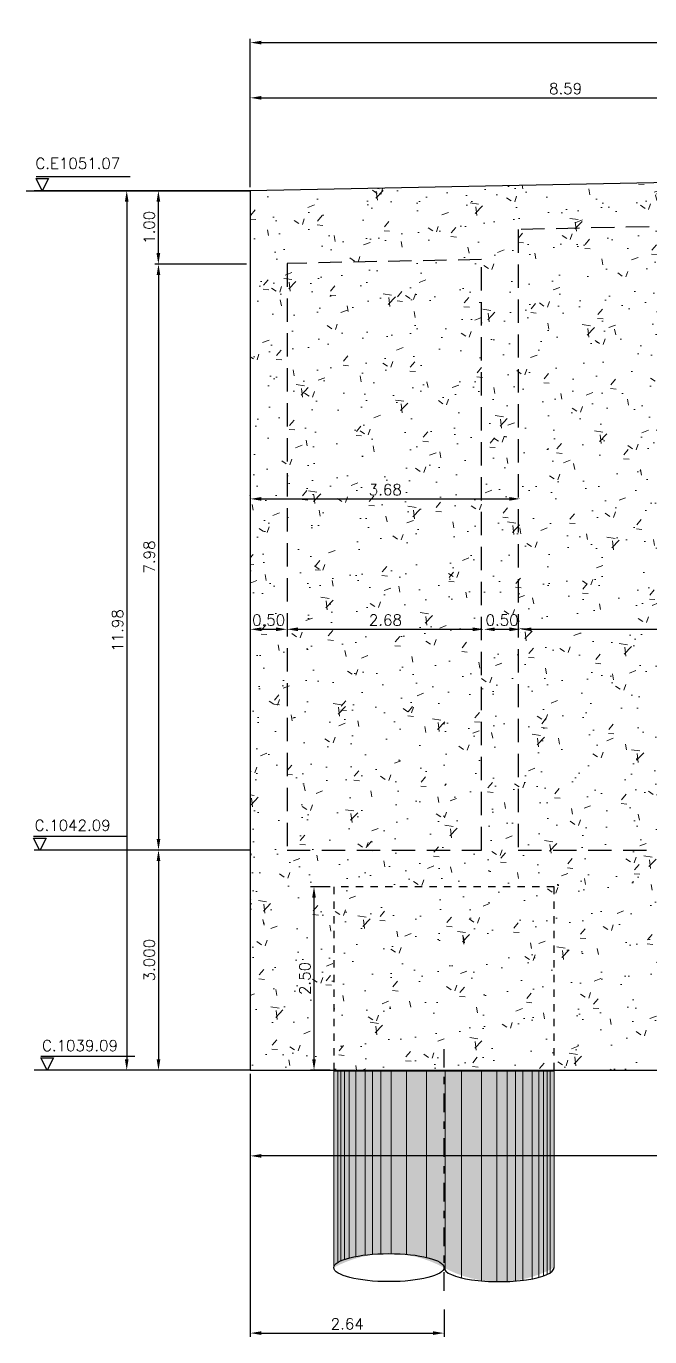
# Model space of a CAD drawing. Header units: metres. Extents: x 1080427 to 1081241, y 976768 to 977288.
# Drawn here: x 1080815.83 to 1080824.33, y 977059.17 to 977077.02 of the extents above; entities that cross this region are included whole.
import ezdxf

# ---------------------------------------------------------------- set-up
doc = ezdxf.new("R2010")
doc.units = ezdxf.units.M
doc.header["$LTSCALE"] = 25.4
doc.linetypes.add('DASHDOT', pattern=[1, 0.5, -0.25, 0, -0.25])
doc.linetypes.add('HIDDEN', pattern=[0.375, 0.25, -0.125])
for name, color, linetype in [('CONTRAPESO', 3, 'Continuous'), ('COT', 1, 'Continuous'), ('DIMCONTRAPESO', 1, 'Continuous'), ('PROY', 9, 'HIDDEN'), ('PROYECC', 251, 'HIDDEN')]:
    doc.layers.add(name, color=color, linetype=linetype)
for name, color, linetype, lineweight in [('COTA', 1, 'Continuous', 30), ('EJEPILOTE', 145, 'DASHDOT', 30), ('OTROS', 8, 'Continuous', 5), ('SOLIDOREFCONT', 254, 'Continuous', 5)]:
    doc.layers.add(name, color=color, linetype=linetype, lineweight=lineweight)
doc.styles.add('romans', font='romans.shx')
doc.dimstyles.new('Copy 75', dxfattribs={"dimtxt": 0.15, "dimasz": 0.15, "dimexe": 0.05, "dimexo": 0.05, "dimgap": 0.05, "dimtad": 1, "dimzin": 0, "dimdsep": 46, "dimtxsty": 'romans', "dimcen": 0.002, "dimclrd": 1, "dimclre": 1, "dimclrt": 3, "dimadec": 4, "dimazin": 0, "dimtfac": 1, "dimtofl": 0, "dimtmove": 1, "dimatfit": 3, "dimfxl": 1, "dimtolj": 1, "dimtzin": 0, "dimarcsym": 1})

# ---------------------------------------------------------------- blocks, each defined once
blk = doc.blocks.new('PILOTE')
h = blk.add_hatch(color=256)
h.dxf.hatch_style = 1
h.set_gradient(color1=(51, 51, 51), color2=(173, 173, 173), tint=1, name='INVCYLINDER')
edge = h.paths.add_edge_path()
edge.add_line((1080656.416834545, 977060.1590362525), (1080656.416834545, 977062.8369320101))
edge.add_line((1080656.416834545, 977062.8369320101), (1080659.417876804, 977062.8369320101))
edge.add_line((1080659.417876804, 977062.8369320101), (1080659.417876804, 977060.1590362525))
edge.add_arc((1080658.66761624, 977061.5370580803), 1.569023604932751, 241.43402734232131, 298.56597265767874, ccw=False)
edge.add_arc((1080657.16709511, 977058.7797854457), 1.570103086822714, 61.45547212311708, 118.5445278768829)
at = {"layer": 'COT'}
blk.add_ellipse((1080657.16709511, 977060.1590362525), major_axis=(0.7502605647517244, 0), ratio=0.2543813295763042, dxfattribs=at)
blk.add_ellipse((1080658.66761624, 977060.1590362525), major_axis=(0.7502605647517244, 0), ratio=0.2543813295763042, start_param=3.141592653589792, end_param=6.283185307179586, dxfattribs=at)
at = {"layer": 'EJEPILOTE', "ltscale": 0.02}
blk.add_line((1080657.918716831, 977059.8447110992), (1080657.918716831, 977063.1356790137), dxfattribs=at)
at = {"layer": 'OTROS'}
for p, q in [((1080656.472292364, 977062.8369320101), (1080656.472292364, 977060.2310491129)), ((1080656.510527515, 977062.8369320101), (1080656.510527515, 977060.2513910077)), ((1080656.561507698, 977062.8369320101), (1080656.561507698, 977060.2717001326)), ((1080656.625232968, 977062.8369320101), (1080656.625232968, 977060.2910394119)), ((1080656.714448302, 977062.8369320101), (1080656.714448302, 977060.3112408698)), ((1080656.841898815, 977062.8369320101), (1080656.841898815, 977060.3310285627)), ((1080656.943859208, 977062.8369320101), (1080656.943859208, 977060.3412444418)), ((1080657.058564661, 977062.8369320101), (1080657.058564661, 977060.3478811213)), ((1080657.198760206, 977062.8369320101), (1080657.198760206, 977060.3497184741)), ((1080657.405764051, 977062.8369320101), (1080657.405764051, 977060.3399741807)), ((1080657.679471079, 977062.8369320101), (1080657.679471079, 977060.2984506316)), ((1080657.932716831, 977062.8369320101), (1080657.932716831, 977060.1206139127)), ((1080658.155240271, 977062.8369320101), (1080658.155240271, 977060.0266473495)), ((1080658.428947299, 977062.8369320101), (1080658.428947299, 977059.9780983244)), ((1080658.635951144, 977062.8369320101), (1080658.635951144, 977059.968354031)), ((1080658.776146688, 977062.8369320101), (1080658.776146688, 977059.9701913837)), ((1080658.890852141, 977062.8369320101), (1080658.890852141, 977059.9768280633)), ((1080658.992812535, 977062.8369320101), (1080658.992812535, 977059.9870439423)), ((1080659.120263048, 977062.8369320101), (1080659.120263048, 977060.0068316353)), ((1080659.209478382, 977062.8369320101), (1080659.209478382, 977060.0266473495)), ((1080659.273203652, 977062.8369320101), (1080659.273203652, 977060.0463723725)), ((1080659.324183835, 977062.8369320101), (1080659.324183835, 977060.0666814975)), ((1080659.362418986, 977062.8369320101), (1080659.362418986, 977060.0870233923)), ((1080656.625232968, 977060.0270330932), (1080656.625232968, 977060.0266473495))]:
    blk.add_line(p, q, dxfattribs=at)
blk.add_lwpolyline([(1080656.416834545, 977060.1590362525), (1080656.416834545, 977062.8369320101), (1080659.417876804, 977062.8369320101), (1080659.417876804, 977060.1590362525)], dxfattribs=at)
blk = doc.blocks.new('*D254')
at = {"layer": 'COTA', "color": 1, "lineweight": -2, "transparency": 16777216}
for p, q in [((1080818.887876492, 977074.8300707937), (1080818.887876492, 977076.8466790834)), ((1080836.067961433, 977075.1738015871), (1080836.067961433, 977076.8466790834)), ((1080819.037876491, 977076.7966790834), (1080835.917961433, 977076.7966790834))]:
    blk.add_line(p, q, dxfattribs=at)
at = {"layer": 'COTA', "color": 1, "transparency": 16777216}
for points in [[(1080819.037876491, 977076.8216790834), (1080819.037876491, 977076.7716790834), (1080818.887876492, 977076.7966790834)], [(1080835.917961433, 977076.8216790834), (1080835.917961433, 977076.7716790834), (1080836.067961433, 977076.7966790834)]]:
    blk.add_solid(points, dxfattribs=at)
at = {"layer": 'Defpoints', "color": 0, "transparency": 16777216}
for p in [(1080836.067961433, 977076.7966790834), (1080836.067961433, 977075.123801587), (1080818.887876492, 977074.7800707937)]:
    blk.add_point(p, dxfattribs=at)
at = {"layer": 'COTA', "color": 3, "transparency": 16777216, "insert": (1080827.477918962, 977076.9216790834), "char_height": 0.15, "attachment_point": 5, "style": 'romans'}
blk.add_mtext('\\A1;17.18', dxfattribs=at)
blk = doc.blocks.new('*D257')
at = {"layer": 'COTA', "color": 1, "lineweight": -2, "transparency": 16777216}
blk.add_line((1080819.037870667, 977068.8062600595), (1080819.237892481, 977068.8062600595), dxfattribs=at)
at = {"layer": 'COTA', "color": 1, "transparency": 16777216}
for points in [[(1080819.037870667, 977068.8312600595), (1080819.037870667, 977068.7812600594), (1080818.887870667, 977068.8062600595)], [(1080819.237892481, 977068.8312600595), (1080819.237892481, 977068.7812600594), (1080819.387892481, 977068.8062600595)]]:
    blk.add_solid(points, dxfattribs=at)
at = {"layer": 'Defpoints', "color": 0, "transparency": 16777216}
for p in [(1080818.887870667, 977068.8062600595), (1080819.387892481, 977068.8062600595), (1080819.387892481, 977068.8062600595)]:
    blk.add_point(p, dxfattribs=at)
at = {"layer": 'COTA', "color": 3, "transparency": 16777216, "insert": (1080819.137881574, 977068.9312600595), "char_height": 0.15, "attachment_point": 5, "style": 'romans'}
blk.add_mtext('\\A1;0.50', dxfattribs=at)
blk = doc.blocks.new('*D258')
at = {"layer": 'COTA', "color": 1, "lineweight": -2, "transparency": 16777216}
for p, q in [((1080819.537892481, 977068.8062192819), (1080821.91785715, 977068.8062192819)), ((1080819.387892481, 977068.7562600594), (1080819.387892481, 977068.7562192818))]:
    blk.add_line(p, q, dxfattribs=at)
at = {"layer": 'COTA', "color": 1, "transparency": 16777216}
for points in [[(1080819.537892481, 977068.8312192819), (1080819.537892481, 977068.7812192818), (1080819.387892481, 977068.8062192819)], [(1080821.91785715, 977068.8312192819), (1080821.91785715, 977068.7812192818), (1080822.06785715, 977068.8062192819)]]:
    blk.add_solid(points, dxfattribs=at)
at = {"layer": 'Defpoints', "color": 0, "transparency": 16777216}
for p in [(1080819.387892481, 977068.8062600595), (1080822.06785715, 977068.8062192819), (1080822.06785715, 977068.8062192819)]:
    blk.add_point(p, dxfattribs=at)
at = {"layer": 'COTA', "color": 3, "transparency": 16777216, "insert": (1080820.727874816, 977068.9312192819), "char_height": 0.15, "attachment_point": 5, "style": 'romans'}
blk.add_mtext('\\A1;2.68', dxfattribs=at)
blk = doc.blocks.new('*D259')
at = {"layer": 'COTA', "color": 1, "lineweight": -2, "transparency": 16777216}
blk.add_line((1080822.21785715, 977068.8062192819), (1080822.417878964, 977068.8062192819), dxfattribs=at)
at = {"layer": 'COTA', "color": 1, "transparency": 16777216}
for points in [[(1080822.21785715, 977068.8312192819), (1080822.21785715, 977068.7812192818), (1080822.06785715, 977068.8062192819)], [(1080822.417878964, 977068.8312192819), (1080822.417878964, 977068.7812192818), (1080822.567878964, 977068.8062192819)]]:
    blk.add_solid(points, dxfattribs=at)
at = {"layer": 'Defpoints', "color": 0, "transparency": 16777216}
for p in [(1080822.06785715, 977068.8062192819), (1080822.567878964, 977068.8062192819), (1080822.567878964, 977068.8062192819)]:
    blk.add_point(p, dxfattribs=at)
at = {"layer": 'COTA', "color": 3, "transparency": 16777216, "insert": (1080822.317868057, 977068.9312192819), "char_height": 0.15, "attachment_point": 5, "style": 'romans'}
blk.add_mtext('\\A1;0.50', dxfattribs=at)
blk = doc.blocks.new('*D260')
at = {"layer": 'COTA', "color": 1, "lineweight": -2, "transparency": 16777216}
for p, q in [((1080822.717878964, 977068.8060949981), (1080832.237855628, 977068.8060949981)), ((1080822.567878964, 977068.7562192818), (1080822.567878964, 977068.7560949981))]:
    blk.add_line(p, q, dxfattribs=at)
at = {"layer": 'COTA', "color": 1, "transparency": 16777216}
for points in [[(1080822.717878964, 977068.8310949982), (1080822.717878964, 977068.7810949981), (1080822.567878964, 977068.8060949981)], [(1080832.237855628, 977068.8310949982), (1080832.237855628, 977068.7810949981), (1080832.387855628, 977068.8060949981)]]:
    blk.add_solid(points, dxfattribs=at)
at = {"layer": 'Defpoints', "color": 0, "transparency": 16777216}
for p in [(1080822.567878964, 977068.8062192819), (1080832.387855628, 977068.8060949981), (1080832.387855628, 977068.8060949981)]:
    blk.add_point(p, dxfattribs=at)
at = {"layer": 'COTA', "color": 3, "transparency": 16777216, "insert": (1080827.477867296, 977068.9310949981), "char_height": 0.15, "attachment_point": 5, "style": 'romans'}
blk.add_mtext('\\A1;9.82', dxfattribs=at)
blk = doc.blocks.new('*D264')
at = {"layer": 'COTA', "color": 1, "lineweight": -2, "transparency": 16777216}
for p, q in [((1080818.887870885, 977062.7500706827), (1080818.887870885, 977061.5843559664)), ((1080836.067870884, 977062.7500706827), (1080836.067870884, 977061.5843559664)), ((1080835.917870885, 977061.6343559665), (1080819.037870884, 977061.6343559665))]:
    blk.add_line(p, q, dxfattribs=at)
at = {"layer": 'COTA', "color": 1, "transparency": 16777216}
for points in [[(1080819.037870884, 977061.6593559665), (1080819.037870884, 977061.6093559664), (1080818.887870885, 977061.6343559665)], [(1080835.917870885, 977061.6593559665), (1080835.917870885, 977061.6093559664), (1080836.067870884, 977061.6343559665)]]:
    blk.add_solid(points, dxfattribs=at)
at = {"layer": 'Defpoints', "color": 0, "transparency": 16777216}
for p in [(1080818.887870885, 977062.8000706828), (1080836.067870884, 977062.8000706828), (1080818.887870885, 977061.6343559665)]:
    blk.add_point(p, dxfattribs=at)
at = {"layer": 'COTA', "color": 3, "transparency": 16777216, "insert": (1080828.132768252, 977061.7599495668), "char_height": 0.15, "attachment_point": 5, "style": 'romans'}
blk.add_mtext('\\A1;17.18', dxfattribs=at)
blk = doc.blocks.new('*D265')
at = {"layer": 'Defpoints', "color": 0, "transparency": 16777216}
for p in [(1080827.477870667, 977076.0446435825), (1080827.477870667, 977076.0446435825), (1080818.887876492, 977074.7800707937)]:
    blk.add_point(p, dxfattribs=at)
at = {"layer": 'DIMCONTRAPESO', "color": 1, "lineweight": -2, "transparency": 16777216}
for p, q in [((1080818.887876492, 977074.8300707937), (1080818.887876492, 977076.0946435826)), ((1080819.037876491, 977076.0446435825), (1080827.327870667, 977076.0446435825))]:
    blk.add_line(p, q, dxfattribs=at)
at = {"layer": 'DIMCONTRAPESO', "color": 1, "transparency": 16777216}
for points in [[(1080819.037876491, 977076.0696435826), (1080819.037876491, 977076.0196435825), (1080818.887876492, 977076.0446435825)], [(1080827.327870667, 977076.0696435826), (1080827.327870667, 977076.0196435825), (1080827.477870667, 977076.0446435825)]]:
    blk.add_solid(points, dxfattribs=at)
at = {"layer": 'DIMCONTRAPESO', "color": 3, "transparency": 16777216, "insert": (1080823.182873579, 977076.1696435825), "char_height": 0.15, "attachment_point": 5, "style": 'romans'}
blk.add_mtext('\\A1;8.59', dxfattribs=at)
blk = doc.blocks.new('*D253')
at = {"layer": 'Defpoints', "color": 0, "transparency": 16777216}
for p in [(1080818.887874149, 977070.5799661406), (1080822.564427103, 977070.5826604671), (1080822.564427103, 977070.5826604671)]:
    blk.add_point(p, dxfattribs=at)
at = {"layer": 'DIMCONTRAPESO', "color": 1, "lineweight": -2, "transparency": 16777216}
for p, q in [((1080818.887874149, 977070.6299661406), (1080818.887874149, 977070.6326604672)), ((1080819.037874149, 977070.5826604671), (1080822.414427103, 977070.5826604671))]:
    blk.add_line(p, q, dxfattribs=at)
at = {"layer": 'DIMCONTRAPESO', "color": 1, "transparency": 16777216}
for points in [[(1080819.037874149, 977070.6076604672), (1080819.037874149, 977070.5576604671), (1080818.887874149, 977070.5826604671)], [(1080822.414427103, 977070.6076604672), (1080822.414427103, 977070.5576604671), (1080822.564427103, 977070.5826604671)]]:
    blk.add_solid(points, dxfattribs=at)
at = {"layer": 'DIMCONTRAPESO', "color": 3, "transparency": 16777216, "insert": (1080820.726150626, 977070.7076604671), "char_height": 0.15, "attachment_point": 5, "style": 'romans'}
blk.add_mtext('\\A1;3.68', dxfattribs=at)
blk = doc.blocks.new('*D985')
at = {"layer": 'COTA', "color": 1, "lineweight": -2, "transparency": 16777216}
for p, q in [((1080818.837927334, 977074.7800718122), (1080817.585223407, 977074.7800718122)), ((1080817.635223408, 977073.9298671852), (1080817.635223408, 977074.6300718122)), ((1080818.83789114, 977073.7798671852), (1080817.585223407, 977073.7798671852))]:
    blk.add_line(p, q, dxfattribs=at)
at = {"layer": 'COTA', "color": 1, "transparency": 16777216}
for points in [[(1080817.610223408, 977074.6300718122), (1080817.660223407, 977074.6300718122), (1080817.635223408, 977074.7800718122)], [(1080817.610223408, 977073.9298671852), (1080817.660223407, 977073.9298671852), (1080817.635223408, 977073.7798671852)]]:
    blk.add_solid(points, dxfattribs=at)
at = {"layer": 'Defpoints', "color": 0, "transparency": 16777216}
for p in [(1080817.635223408, 977074.7800718122), (1080818.887927334, 977074.7800718122), (1080818.88789114, 977073.7798671852)]:
    blk.add_point(p, dxfattribs=at)
at = {"layer": 'COTA', "color": 3, "transparency": 16777216, "insert": (1080817.510223408, 977074.2799694982), "char_height": 0.15, "attachment_point": 5, "rotation": 90, "style": 'romans'}
blk.add_mtext('\\A1;1.00', dxfattribs=at)
blk = doc.blocks.new('*D986')
at = {"layer": 'COTA', "color": 1, "lineweight": -2, "transparency": 16777216}
for p, q in [((1080818.837892513, 977065.8000706834), (1080817.586890073, 977065.8000706834)), ((1080817.636890073, 977065.6500706833), (1080817.636890073, 977062.9500706833)), ((1080818.837870663, 977062.8000706832), (1080817.586890073, 977062.8000706832))]:
    blk.add_line(p, q, dxfattribs=at)
at = {"layer": 'COTA', "color": 1, "transparency": 16777216}
for points in [[(1080817.611890073, 977065.6500706833), (1080817.661890073, 977065.6500706833), (1080817.636890073, 977065.8000706834)], [(1080817.611890073, 977062.9500706833), (1080817.661890073, 977062.9500706833), (1080817.636890073, 977062.8000706832)]]:
    blk.add_solid(points, dxfattribs=at)
at = {"layer": 'Defpoints', "color": 0, "transparency": 16777216}
for p in [(1080818.887892513, 977065.8000706834), (1080817.636890073, 977062.8000706832), (1080818.887870663, 977062.8000706832)]:
    blk.add_point(p, dxfattribs=at)
at = {"layer": 'COTA', "color": 3, "transparency": 16777216, "insert": (1080817.511890073, 977064.3000706827), "char_height": 0.15, "attachment_point": 5, "rotation": 90, "style": 'romans'}
blk.add_mtext('\\A1;3.000', dxfattribs=at)
blk = doc.blocks.new('*D992')
at = {"layer": 'COTA', "color": 1, "lineweight": -2, "transparency": 16777216}
for p, q in [((1080818.837891139, 977073.7798671847), (1080817.586890072, 977073.7798671847)), ((1080817.636890072, 977073.6298671847), (1080817.636890072, 977065.9500706829)), ((1080818.837892513, 977065.8000706829), (1080817.586890072, 977065.8000706829))]:
    blk.add_line(p, q, dxfattribs=at)
at = {"layer": 'COTA', "color": 1, "transparency": 16777216}
for points in [[(1080817.611890072, 977073.6298671847), (1080817.661890072, 977073.6298671847), (1080817.636890072, 977073.7798671847)], [(1080817.611890072, 977065.9500706829), (1080817.661890072, 977065.9500706829), (1080817.636890072, 977065.8000706829)]]:
    blk.add_solid(points, dxfattribs=at)
at = {"layer": 'Defpoints', "color": 0, "transparency": 16777216}
for p in [(1080818.887891139, 977073.7798671847), (1080817.636890072, 977065.8000706829), (1080818.887892513, 977065.8000706829)]:
    blk.add_point(p, dxfattribs=at)
at = {"layer": 'COTA', "color": 3, "transparency": 16777216, "insert": (1080817.511890072, 977069.7899689339), "char_height": 0.15, "attachment_point": 5, "rotation": 90, "style": 'romans'}
blk.add_mtext('\\A1;7.98', dxfattribs=at)
blk = doc.blocks.new('*D987')
at = {"layer": 'COTA', "color": 1, "lineweight": -2, "transparency": 16777216}
for p, q in [((1080818.837870885, 977074.7800706832), (1080817.154293601, 977074.7800706832)), ((1080817.204293601, 977074.6300706832), (1080817.204293601, 977062.9500706833)), ((1080818.837870663, 977062.8000706832), (1080817.154293601, 977062.8000706832))]:
    blk.add_line(p, q, dxfattribs=at)
at = {"layer": 'COTA', "color": 1, "transparency": 16777216}
for points in [[(1080817.179293601, 977074.6300706832), (1080817.229293601, 977074.6300706832), (1080817.204293601, 977074.7800706832)], [(1080817.179293601, 977062.9500706833), (1080817.229293601, 977062.9500706833), (1080817.204293601, 977062.8000706832)]]:
    blk.add_solid(points, dxfattribs=at)
at = {"layer": 'Defpoints', "color": 0, "transparency": 16777216}
for p in [(1080818.887870885, 977074.7800706832), (1080817.204293601, 977062.8000706832), (1080818.887870663, 977062.8000706832)]:
    blk.add_point(p, dxfattribs=at)
at = {"layer": 'COTA', "color": 3, "transparency": 16777216, "insert": (1080817.079293601, 977068.7900706826), "char_height": 0.15, "attachment_point": 5, "rotation": 90, "style": 'romans'}
blk.add_mtext('\\A1;11.98', dxfattribs=at)
blk = doc.blocks.new('*D1066')
at = {"layer": 'COTA', "color": 1, "lineweight": -2, "transparency": 16777216}
for p, q in [((1080819.975988381, 977065.3003436609), (1080819.705754271, 977065.3003436609)), ((1080819.755754272, 977062.9503436608), (1080819.755754272, 977065.1503436608)), ((1080819.975988381, 977062.8003436608), (1080819.705754271, 977062.8003436608))]:
    blk.add_line(p, q, dxfattribs=at)
at = {"layer": 'COTA', "color": 1, "transparency": 16777216}
for points in [[(1080819.730754272, 977065.1503436608), (1080819.780754271, 977065.1503436608), (1080819.755754272, 977065.3003436609)], [(1080819.730754272, 977062.9503436608), (1080819.780754271, 977062.9503436608), (1080819.755754272, 977062.8003436608)]]:
    blk.add_solid(points, dxfattribs=at)
at = {"layer": 'Defpoints', "color": 0, "transparency": 16777216}
for p in [(1080819.755754272, 977065.3003436609), (1080820.025988381, 977065.3003436609), (1080820.025988381, 977062.8003436608)]:
    blk.add_point(p, dxfattribs=at)
at = {"layer": 'COTA', "color": 3, "transparency": 16777216, "insert": (1080819.630754271, 977064.050343661), "char_height": 0.15, "attachment_point": 5, "rotation": 90, "style": 'romans'}
blk.add_mtext('\\A1;2.50', dxfattribs=at)
blk = doc.blocks.new('*D1108')
at = {"layer": 'COTA', "color": 1, "lineweight": -2, "transparency": 16777216}
for p, q in [((1080818.887870663, 977062.7500706827), (1080818.887870663, 977059.1703132095)), ((1080821.527870667, 977059.5410874152), (1080821.527870667, 977059.1703132095)), ((1080819.037870663, 977059.2203132096), (1080821.377870667, 977059.2203132096))]:
    blk.add_line(p, q, dxfattribs=at)
at = {"layer": 'COTA', "color": 1, "transparency": 16777216}
for points in [[(1080819.037870663, 977059.2453132096), (1080819.037870663, 977059.1953132096), (1080818.887870663, 977059.2203132096)], [(1080821.377870667, 977059.2453132096), (1080821.377870667, 977059.1953132096), (1080821.527870667, 977059.2203132096)]]:
    blk.add_solid(points, dxfattribs=at)
at = {"layer": 'Defpoints', "color": 0, "transparency": 16777216}
for p in [(1080818.887870663, 977062.8000706828), (1080821.527870667, 977059.5910874152), (1080821.527870667, 977059.2203132096)]:
    blk.add_point(p, dxfattribs=at)
at = {"layer": 'COTA', "color": 3, "transparency": 16777216, "insert": (1080820.207870665, 977059.3453132096), "char_height": 0.15, "attachment_point": 5, "style": 'romans'}
blk.add_mtext('\\A1;2.64', dxfattribs=at)

msp = doc.modelspace()

# ---------------------------------------------------------------- hatches: boundary and pattern name
at = {"layer": 'SOLIDOREFCONT', "true_color": 0x5b5b5b, "transparency": 33554546}
h = msp.add_hatch(dxfattribs=at)
h.set_pattern_fill('AR-CONC', color=251, scale=0.005)
h.set_pattern_definition([(49.99999999999999, (0, 0), (0.91092334498002, -0.07969542769451543), [0.09525, -1.04775]), (355, (0, 0), (-0.1762171071248467, 0.9552842261951757), [0.0762, -0.83820292085]), (100.4514447, (0.075910035, -0.0066412675), (0.7347062354517664, 0.8755887595609755), [0.080950044, -0.8904512229999999]), (46.18420000000002, (0, 0.254), (1.35539520446065, -0.2102116396636357), [0.142875, -1.571625]), (96.63555760999996, (0.1129495, 0.2364825), (1.187020670257515, 1.237130622988608), [0.1214251157, -1.3356780408]), (351.1841511700001, (0, 0.254), (1.187020670324885, 1.237130622927663), [0.11429983535, -1.2572986596]), (21, (0.127, 0.1905), (0.7580719563456624, -0.5113259909354381), [0.09525, -1.04775]), (326.0000000000001, (0.127, 0.1905), (0.3090101417382354, 0.9209398306115963), [0.0762, -0.8382]), (71.45144499999999, (0.190172663, 0.1478895005), (1.067082096393581, 0.4096138444295262), [0.08095004400000001, -0.8904496879999999]), (37.50000000000001, (0, 0), (0.01544301625295908, 0.4227751943657655), [0, -0.82804, 0, -0.8509000000000001, 0, -0.8413750000000001]), (7.499999999999999, (0, 0), (0.3340983125515287, 0.5009028740905975), [0, -0.48514, 0, -0.80899, 0, -0.320675]), (327.5, (-0.28321, 0), (0.677952975834357, -0.02864371996336722), [0, -0.3175, 0, -0.9906, 0, -1.31445]), (317.5, (-0.41021, 0), (0.7406459069300902, 0.1271324551666652), [0, -0.41275, 0, -0.65786, 0, -0.93345])])
h.paths.add_polyline_path([(1080836.067870884, 977075.1200706827), (1080818.887870885, 977074.7800706828), (1080818.887870667, 977065.7904084643), (1080818.887870885, 977062.8000706828), (1080836.067870884, 977062.8000706828), (1080836.067871102, 977065.7898148638), (1080836.067870667, 977065.7904084643)])

# ---------------------------------------------------------------- linework, layer by layer
at = {"layer": 'CONTRAPESO'}
msp.add_lwpolyline([(1080836.067870884, 977075.1200706827), (1080818.887870885, 977074.7800706828), (1080818.887870667, 977065.7904084643), (1080818.887870667, 977065.7904084643), (1080818.887870885, 977062.8000706828), (1080836.067870884, 977062.8000706828), (1080836.067871102, 977065.7898148638), (1080836.067870667, 977065.7904084643)], close=True, dxfattribs=at)
at = {"layer": 'COTA', "color": 2}
msp.add_line((1080815.834746247, 977074.7800706828), (1080818.887870885, 977074.7800706828), dxfattribs=at)
for points in [[(1080815.968396233, 977074.9437581877), (1080816.140495305, 977074.9437581877), (1080816.054445769, 977074.7763466259), (1080816.054445769, 977074.7763466259)], [(1080815.934692883, 977065.9594657939), (1080816.106791955, 977065.9594657939), (1080816.020742419, 977065.7920542321), (1080816.020742419, 977065.7920542321)], [(1080816.035142302, 977062.9692397476), (1080816.207241374, 977062.9692397476), (1080816.121191838, 977062.8018281858), (1080816.121191838, 977062.8018281858)]]:
    msp.add_lwpolyline(points, close=True, dxfattribs=at)
for points in [[(1080815.971971713, 977074.9750352053), (1080817.252933522, 977074.9750352053)], [(1080818.887870667, 977074.7800706828), (1080815.943783323, 977074.7800706828)], [(1080815.934692883, 977065.9907428115), (1080817.215654692, 977065.9907428115)], [(1080818.887870667, 977065.8000706829), (1080815.943783323, 977065.8000706829)], [(1080816.035142302, 977062.9905854575), (1080817.316104111, 977062.9905854575)], [(1080818.887870663, 977062.8000706828), (1080815.943783319, 977062.8000706828)]]:
    msp.add_lwpolyline(points, dxfattribs=at)
at = {"layer": 'PROY', "color": 252, "ltscale": 0.05}
for points in [[(1080832.417870885, 977065.8000706828), (1080832.417870885, 977065.8000706828), (1080832.417870885, 977074.4477180385), (1080822.537870884, 977074.2521883528), (1080822.537870884, 977065.8000706828), (1080822.537870884, 977065.8000706828), (1080832.417870885, 977065.8000706828)], [(1080822.037870884, 977065.8000706828), (1080822.037870884, 977073.842214801), (1080819.387870667, 977073.7897700936), (1080819.387870667, 977065.800070683), (1080822.037870884, 977065.8000706828)]]:
    msp.add_lwpolyline(points, dxfattribs=at)
at = {"layer": 'PROYECC', "color": 14, "ltscale": 0.01}
msp.add_lwpolyline([(1080820.025988381, 977062.8003436608), (1080823.02703064, 977062.8003436608), (1080823.02703064, 977065.3003436609), (1080820.025988381, 977065.3003436609)], close=True, dxfattribs=at)

# ---------------------------------------------------------------- block references
at = {"layer": 'DIMCONTRAPESO'}
msp.add_blockref('PILOTE', (163.6091538358014, -0.04688594012986869), dxfattribs=at)

# ---------------------------------------------------------------- texts
at = {"layer": 'COTA', "color": 3, "char_height": 0.15, "attachment_point": 1, "style": 'romans'}
for s, insert in [('C.E1051.07', (1080815.959629611, 977075.2262247285)), ('C.1042.09', (1080815.949666331, 977066.2113256512)), ('C.1039.09', (1080816.050115749, 977063.2111682972))]:
    msp.add_mtext(s, dxfattribs=dict(at, insert=insert))

# ---------------------------------------------------------------- dimensions: what is measured, and where the dimension line sits
at = {"layer": 'COTA', "color": 4}
dim = msp.add_linear_dim(base=(1080836.067961433, 977076.7966790834), p1=(1080818.887876492, 977074.7800707937), p2=(1080836.067961433, 977075.123801587), dimstyle='Copy 75', dxfattribs=at)
dim.commit()
dim.dimension.update_dxf_attribs({"geometry": '*D254', "text_midpoint": (1080827.477918962, 977076.9216790834)})
at = {"layer": 'COTA', "color": 2}
for base, p1, p2, picture, middle in [((1080817.204293601, 977062.8000706832), (1080818.887870885, 977074.7800706828), (1080818.887870663, 977062.8000706828), '*D987', (1080817.079293601, 977068.7900706826)), ((1080817.635223408, 977074.7800718122), (1080818.887891139, 977073.7798671847), (1080818.887927334, 977074.7800718118), '*D985', (1080817.510223408, 977074.2799694982)), ((1080817.636890072, 977065.8000706829), (1080818.887891139, 977073.7798671847), (1080818.887892513, 977065.8000706829), '*D992', (1080817.511890072, 977069.7899689339)), ((1080819.755754272, 977065.3003436609), (1080820.025988381, 977062.8003436608), (1080820.025988381, 977065.3003436609), '*D1066', (1080819.630754271, 977064.050343661))]:
    dim = msp.add_linear_dim(base=base, p1=p1, p2=p2, angle=90, dimstyle='Copy 75', dxfattribs=at)
    dim.commit()
    dim.dimension.update_dxf_attribs({"geometry": picture, "text_midpoint": middle})
at = {"layer": 'COTA'}
for base, p1, p2, picture, middle in [((1080819.387892481, 977068.8062600595), (1080818.887870667, 977068.8062600595), (1080819.387892481, 977068.8062600595), '*D257', (1080819.137881574, 977068.8062600595)), ((1080822.06785715, 977068.8062192819), (1080819.387892481, 977068.8062600595), (1080822.06785715, 977068.8062192819), '*D258', (1080820.727874816, 977068.8062192819)), ((1080822.567878964, 977068.8062192819), (1080822.06785715, 977068.8062192819), (1080822.567878964, 977068.8062192819), '*D259', (1080822.317868057, 977068.8062192819)), ((1080832.387855628, 977068.8060949981), (1080822.567878964, 977068.8062192819), (1080832.387855628, 977068.8060949981), '*D260', (1080827.477867296, 977068.8060949981))]:
    dim = msp.add_linear_dim(base=base, p1=p1, p2=p2, dimstyle='Copy 75', dxfattribs=at)
    dim.commit()
    dim.dimension.update_dxf_attribs({"geometry": picture, "text_midpoint": middle, "dimtype": 160})
at = {"layer": 'COTA', "color": 2}
dim = msp.add_linear_dim(base=(1080817.636890073, 977062.8000706832), p1=(1080818.887892513, 977065.8000706829), p2=(1080818.887870663, 977062.8000706828), angle=90, dimstyle='Copy 75', override={"dimdec": 3}, dxfattribs=at)
dim.commit()
dim.dimension.update_dxf_attribs({"geometry": '*D986', "text_midpoint": (1080817.511890073, 977064.3000706827)})
dim = msp.add_linear_dim(base=(1080821.527870667, 977059.2203132096), p1=(1080818.887870663, 977062.8000706828), p2=(1080821.527870667, 977059.5910874152), dimstyle='Copy 75', dxfattribs=at)
dim.commit()
dim.dimension.update_dxf_attribs({"geometry": '*D1108', "text_midpoint": (1080820.207870665, 977059.3453132096)})
at = {"layer": 'COTA', "color": 4}
dim = msp.add_linear_dim(base=(1080818.887870885, 977061.6343559665), p1=(1080836.067870884, 977062.8000706828), p2=(1080818.887870885, 977062.8000706828), dimstyle='Copy 75', dxfattribs=at)
dim.commit()
dim.dimension.update_dxf_attribs({"geometry": '*D264', "text_midpoint": (1080828.132768252, 977061.6349495668), "dimtype": 160})
at = {"layer": 'DIMCONTRAPESO', "color": 2}
for base, p1, p2, picture, middle in [((1080827.477870667, 977076.0446435825), (1080818.887876492, 977074.7800707937), (1080827.477870667, 977076.0446435825), '*D265', (1080823.182873579, 977076.1696435825)), ((1080822.564427103, 977070.5826604671), (1080818.887874149, 977070.5799661406), (1080822.564427103, 977070.5826604671), '*D253', (1080820.726150626, 977070.7076604671))]:
    dim = msp.add_linear_dim(base=base, p1=p1, p2=p2, dimstyle='Copy 75', dxfattribs=at)
    dim.commit()
    dim.dimension.update_dxf_attribs({"geometry": picture, "text_midpoint": middle})

doc.saveas('drawing.dxf')
